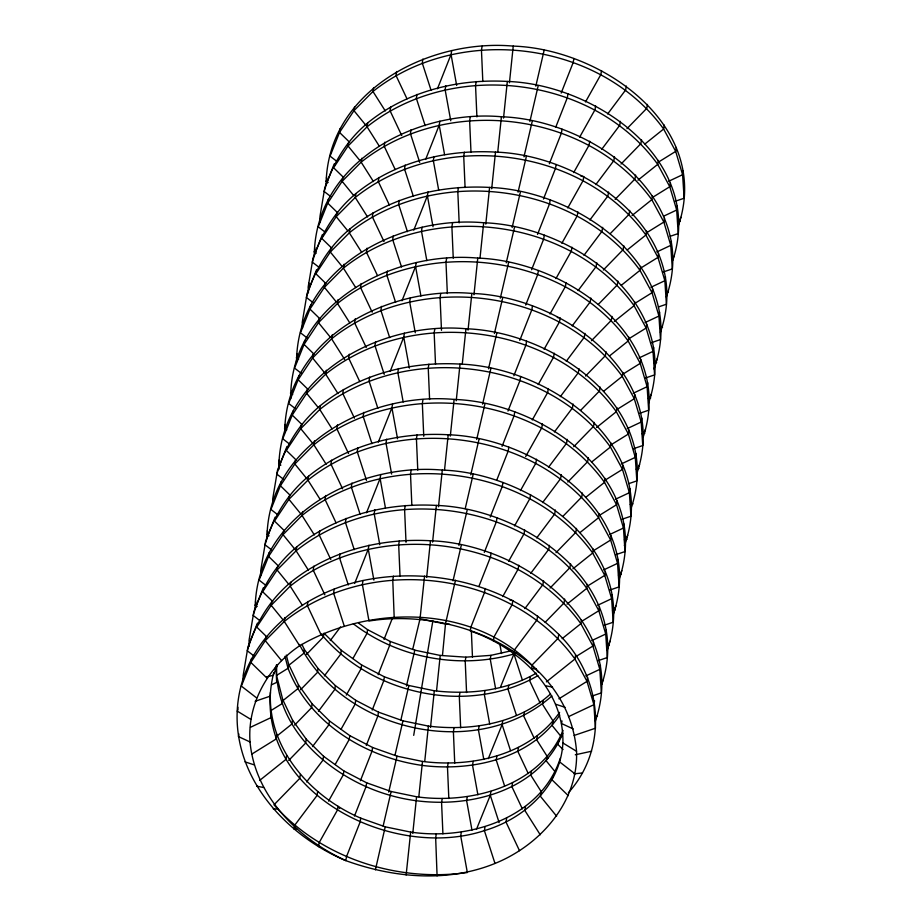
<?xml version="1.0" encoding="UTF-8"?>
<svg xmlns="http://www.w3.org/2000/svg" width="922" height="922" viewBox="0 0 922 922"><rect width="100%" height="100%" fill="white"/><g stroke="black" fill="none" stroke-linecap="round" stroke-linejoin="round"><path stroke-width="1.38" d="M568.355 792.77C609.649 746.981 601.893 676.103 558.755 634.382C508.264 584.352 431.738 566.408 363.014 580.514L362.358 584.444L368.996 621.048C454.592 606.907 568.747 654.459 576.538 751.303C578.532 802.175 540.131 845.163 494.987 863.453C447.458 882.873 393.245 877.836 345.831 860.629C298.175 838.789 255.106 796.389 250.023 741.956C247.223 703.59 268.129 666.802 299.662 645.769C372.5 602.93 480.558 604.844 538.46 672.265M426.667 577.414L430.47 540.753C519.351 543.634 629.91 621.151 595.37 721.004M432.579 542.09L436.383 505.417C524.906 508.437 634.624 584.755 601.812 684.401M438.492 506.754L442.295 470.082C531.176 472.974 641.735 550.48 607.195 650.344M444.531 470.001L448.207 434.758C537.088 437.639 647.647 515.156 613.107 615.009M450.316 436.094L454.12 399.422C543 402.303 653.56 479.82 619.019 579.673M412.779 833.43L416.583 796.769C471.615 804.433 540.108 785.97 563.031 730.431M456.229 400.759L460.032 364.086C549.42 367.221 660.636 445.13 624.39 545.628M418.83 796.677L422.495 761.434C471.868 767.749 529.666 755.279 559.585 712.36M462.279 364.006L465.944 328.762C554.825 331.643 665.384 409.161 630.844 509.013M424.742 761.342L428.407 726.098C470.888 731.227 518.06 723.666 550.503 693.932M468.053 330.099L471.857 293.427C560.737 296.308 671.297 373.825 636.756 473.678M430.516 727.435L434.32 690.774C468.906 694.773 505.752 691.027 536.189 673.175M473.966 294.763L477.769 258.091C566.292 261.11 676.01 337.429 643.199 437.074M436.567 690.682L440.232 655.438L465.875 657.167L490.919 655.346L511.825 650.667M480.016 258.01L483.681 222.755C572.574 225.648 683.133 303.154 648.581 403.018M442.479 655.346L445.487 624.033L420.052 618.766L412.699 649.353M485.79 224.092L489.594 187.431C578.993 190.566 690.198 268.475 653.952 368.961M491.703 188.768L495.506 152.095C584.398 154.977 694.958 232.494 660.406 332.358M497.753 152.015L501.418 116.76C590.311 119.653 700.87 197.158 666.318 297.022M503.527 118.097L507.331 81.436C595.854 84.455 705.572 160.762 672.772 260.407M509.44 82.773L513.243 46.1C602.135 48.981 712.694 126.498 678.143 226.363M270.423 692.399C267.783 749.044 311.094 796.965 360.756 818.16L360.099 822.078L346.488 856.699L345.831 860.629C286.408 835.701 234.142 778.79 237.208 711.081C240.538 642.369 299.201 593.837 363.014 580.514M255.14 609.338C255.625 514.914 357.955 462.487 442.295 470.082M266.965 538.678C267.449 444.243 369.78 391.827 454.12 399.422M278.859 469.425C278.041 374.344 381.212 321.029 465.944 328.762M284.702 432.683C285.186 338.247 387.517 285.832 471.857 293.427M290.684 398.765C289.865 303.684 393.037 250.369 477.769 258.091M296.538 362.012C297.011 267.587 399.341 215.16 483.681 222.755M314.275 256.016C314.748 161.592 417.078 109.165 501.418 116.76M326.1 185.357C326.572 90.921 428.903 38.505 513.243 46.1M238.867 733.958L238.429 736.586L250.023 741.956M251.487 658.481L250.83 662.411L241.38 686.118L256.604 697.908M430.47 540.753C381.017 537.975 329.753 550.607 290.856 582.208C269.305 600.153 255.071 624.159 247.292 650.782L253.815 655.842M436.383 505.417C386.929 502.64 335.666 515.283 296.769 546.873C275.217 564.817 260.984 588.824 253.204 615.458L259.727 620.506M269.236 552.485L268.579 556.415L259.117 580.122L265.64 585.182M448.207 434.758C398.753 431.98 347.49 444.611 308.593 476.213C287.042 494.157 272.808 518.152 265.029 544.787L271.552 549.846M281.06 481.826L280.403 485.756L270.941 509.463L277.464 514.511M460.032 364.086C410.578 361.309 359.315 373.952 320.418 405.553C298.866 423.498 284.633 447.493 276.854 474.127L283.377 479.186M292.885 411.166L292.228 415.084L282.766 438.791L289.289 443.851M298.797 375.83L298.14 379.749L288.678 403.467L295.201 408.515M304.709 340.495L304.053 344.425L294.591 368.132L301.114 373.18M310.622 305.159L309.965 309.089L300.503 332.796L307.026 337.855M489.594 187.431C440.14 184.654 388.877 197.285 349.98 228.887C328.439 246.831 314.195 270.838 306.415 297.472L312.938 302.52M495.506 152.095C446.052 149.318 394.789 161.961 355.892 193.562C334.352 211.495 320.107 235.502 312.328 262.136L318.862 267.184M328.359 199.164L327.702 203.094L318.24 226.8L324.775 231.86M507.331 81.436C457.877 78.658 406.614 91.29 367.717 122.891C346.176 140.836 331.932 164.842 324.152 191.465L330.687 196.524M340.183 128.504L339.527 132.434L330.076 156.141L336.599 161.189M265.939 636.722L265.282 640.652L250.83 662.411L266.965 678.108M271.852 601.398L271.195 605.316L256.742 627.075L266.827 636.895M277.764 566.062L277.107 569.98L262.666 591.751L272.739 601.559M283.676 530.726L283.019 534.656L268.579 556.415L278.651 566.223M289.589 495.391L288.932 499.321L274.491 521.08L284.564 530.899M295.501 460.066L294.844 463.985L280.403 485.756L290.476 495.563M301.413 424.731L300.756 428.661L286.316 450.42L296.388 460.228M307.326 389.395L306.669 393.325L292.228 415.084L302.301 424.904M313.238 354.071L312.581 357.99L298.14 379.749L308.213 389.568M319.15 318.735L318.493 322.665L304.053 344.425L314.125 354.232M325.063 283.4L324.406 287.33L309.965 309.089L320.038 318.908M330.975 248.076L330.318 251.994L315.877 273.753L325.95 283.573M336.887 212.74L336.23 216.67L321.79 238.429L331.862 248.237M342.8 177.404L342.143 181.334L327.702 203.094L337.775 212.913M348.712 142.08L348.055 145.999L333.614 167.758L343.687 177.577M354.624 106.745L353.967 110.663L339.527 132.434L349.611 142.242M485.191 588.49L484.534 592.42L470.923 627.041L470.266 630.959C518.106 647.209 564.299 688.953 562.893 742.982C560.576 786.259 523.95 818.978 484.384 830.63C387.92 862.439 245.413 786.996 273.719 672.737M284.944 617.544L284.287 621.474L265.282 640.652L281.51 660.567M290.856 582.208L290.2 586.138L271.195 605.316L282.916 619.699M296.769 546.873L296.112 550.803L277.107 569.98L288.828 584.375M302.681 511.549L302.024 515.467L283.019 534.656L295.639 550.146M308.593 476.213L307.936 480.143L288.932 499.321L300.653 513.704M314.506 440.877L313.849 444.807L294.844 463.985L307.464 479.486M320.418 405.553L319.761 409.472L300.756 428.661L313.376 444.15M326.33 370.218L325.673 374.148L306.669 393.325L318.39 407.708M332.243 334.882L331.586 338.812L312.581 357.99L325.201 373.491M338.155 299.558L337.498 303.476L318.493 322.665L330.214 337.049M344.067 264.222L343.41 268.152L324.406 287.33L336.127 301.713M349.98 228.887L349.323 232.817L330.318 251.994L342.039 266.389M355.892 193.562L355.235 197.481L336.23 216.67L347.951 231.053M361.804 158.227L361.147 162.157L342.143 181.334L353.864 195.718M367.717 122.891L367.06 126.821L348.055 145.999L359.776 160.393M373.629 87.567L372.972 91.485L353.967 110.663L366.587 126.164M271.414 713.801L270.757 717.731L250.484 727.285M276.738 665.626C273.88 729.959 332.946 779.401 390.479 795.421C451.964 813.077 536.166 798.06 562.916 733.071M276.865 735.03L276.208 738.96L251.764 754.138M277.326 678.465L282.777 699.706L282.12 703.624L271.126 710.459M286.304 655.081L288.69 664.37L288.033 668.289C309.273 723.171 365.308 757.308 421.838 765.364C471.661 771.772 530.115 758.887 559.758 715.115M307.936 601.49L307.28 605.42L320.798 634.071M313.849 566.166L313.192 570.084L324.867 594.84M319.761 530.83L319.104 534.76L330.779 559.504M325.673 495.494L325.017 499.424L336.081 522.866M331.586 460.17L330.929 464.089L342.604 488.844M337.498 424.835L336.841 428.765L348.516 453.509M343.41 389.499L342.753 393.429L354.428 418.173M349.323 354.175L348.666 358.093L359.73 381.547M355.235 318.839L354.578 322.758L366.253 347.513M361.147 283.503L360.49 287.434L372.165 312.178M367.06 248.168L366.403 252.098L377.467 275.54M372.972 212.844L372.315 216.762L383.99 241.518M378.896 177.508L378.239 181.438L389.291 204.88M384.808 142.172L384.151 146.102L395.204 169.544M390.721 106.848L390.064 110.767L401.727 135.522M396.633 71.513L395.976 75.443L407.028 98.885M286.615 755.464L285.958 759.394L259.578 780.496M282.777 699.706L292.528 720.14L291.871 724.058L276.485 736.367M288.69 664.37L298.44 684.804L297.783 688.722L282.397 701.043M301.909 644.363L304.352 649.468L303.695 653.398L289.404 664.831M300.342 774.515L299.685 778.445L273.903 804.918M292.528 720.14L306.254 739.179L305.597 743.109L288.736 760.419M298.44 684.804L312.166 703.855L311.509 707.773L294.648 725.084M304.352 649.468L318.078 668.519L317.422 672.438L300.56 689.76M334.225 589.031L333.568 592.961L344.171 625.784M340.137 553.707L339.48 557.626L348.309 584.974M346.05 518.371L345.393 522.301L354.221 549.65M351.962 483.036L351.305 486.966L360.133 514.315M357.874 447.712L357.217 451.63L366.495 480.35M363.787 412.376L363.13 416.295L371.958 443.655M369.699 377.04L369.042 380.97L377.87 408.319M375.611 341.705L374.954 345.635L384.232 374.355M381.524 306.381L380.867 310.299L389.695 337.659M387.436 271.045L386.779 274.975L395.607 302.324M393.348 235.709L392.691 239.639L401.531 266.988M399.261 200.385L398.604 204.304L407.443 231.664M405.173 165.05L404.516 168.98L413.356 196.328M411.085 129.714L410.428 133.644L419.706 162.364M416.998 94.39L416.341 98.308L425.18 125.657M422.91 59.054L422.253 62.984L431.093 90.333M317.652 791.629L316.995 795.548L294.694 825.259L294.037 829.178L296.573 828.866M306.254 739.179L323.564 756.294L322.907 760.224L306.611 781.925M312.166 703.855L329.477 720.958L328.82 724.888L312.523 746.59M318.078 668.519L335.389 685.634L334.732 689.552L318.436 711.265M306.473 654.424L323.334 637.114L323.991 633.183L341.301 650.298L340.644 654.228L324.348 675.93M354.67 583.442L368.27 549.109L368.927 545.179M374.839 509.854L374.182 513.773L379.795 544.752M366.495 512.782L380.095 478.449L380.751 474.519M386.664 439.183L386.007 443.113L391.631 474.081M378.32 442.122L391.919 407.778L392.576 403.859M398.488 368.523L397.831 372.453L403.191 402.015M390.144 371.451L403.744 337.118L404.401 333.188M410.313 297.864L409.656 301.782L415.28 332.75M401.969 300.791L415.568 266.446L416.225 262.528M422.138 227.192L421.481 231.122L426.84 260.684M413.794 230.131L427.393 195.787L428.05 191.857M433.962 156.533L433.305 160.451L438.676 190.024M425.618 159.46L439.218 125.127L439.875 121.197M445.787 85.861L445.13 89.791L450.754 120.759M437.443 88.8L451.042 54.456L451.699 50.537M323.564 756.294L343.906 770.976L343.249 774.906L328.555 801.114M329.477 720.958L349.818 735.652L349.161 739.571L335.17 764.534M335.389 685.634L355.731 700.317L355.074 704.247L341.082 729.198M341.301 650.298L361.643 664.981L360.986 668.911L346.292 695.119M358.52 623.122L367.555 629.657L366.898 633.575L352.907 658.538M393.429 576.158L392.772 580.088L394.213 618.236M399.341 540.834L398.684 544.752L400.033 576.204M405.254 505.498L404.597 509.428L406.014 542.297M411.166 470.162L410.509 474.092L411.857 505.544M417.078 434.838L416.421 438.757L417.781 470.208M422.991 399.503L422.334 403.433L423.751 436.302M428.903 364.167L428.246 368.097L429.606 399.537M434.815 328.843L434.158 332.761L435.518 364.213M440.728 293.507L440.071 297.437L441.488 330.307M446.64 258.172L445.983 262.102L447.343 293.542M452.552 222.847L451.895 226.766L453.255 258.218M458.465 187.512L457.808 191.43L459.168 222.882M464.377 152.176L463.72 156.106L465.08 187.546M470.289 116.84L469.632 120.77L470.992 152.222M476.201 81.516L475.545 85.435L476.905 116.887M482.114 46.181L481.457 50.111L482.817 81.551M343.906 770.976L366.668 782.824L366.011 786.754L354.486 816.039M349.818 735.652L372.58 747.488L371.923 751.418L360.398 780.715M355.731 700.317L378.493 712.164L377.836 716.083L366.311 745.379M361.643 664.981L384.405 676.829L383.748 680.759L372.223 710.044M367.555 629.657L390.317 641.493L389.66 645.423L378.135 674.72M375.392 869.861L385.223 826.827L360.756 818.16M424.558 576.077L420.006 618.985M366.668 782.824L391.135 791.502L383.137 826.02M372.58 747.488L397.048 756.167L388.715 792.079M378.493 712.164L402.96 720.831L394.962 755.349M384.405 676.829L408.884 685.507L400.874 720.024M390.317 641.493L414.796 650.171L406.452 686.083M413.701 735.353L432.856 620.875M560.369 758.068C540.638 818.563 468.445 840.61 410.67 832.093L406.129 875.001M445.626 623.272L455.456 580.238M461.369 544.914L453.025 580.825M467.281 509.578L458.937 545.49M473.193 474.242L465.184 508.771M479.106 438.918L470.762 474.83M485.018 403.582L476.674 439.494M490.93 368.247L482.586 404.159M496.843 332.923L488.499 368.835M502.755 297.587L494.411 333.499M508.667 262.251L500.323 298.163M514.58 226.927L506.236 262.828M520.492 191.592L512.148 227.504M526.404 156.256L518.06 192.168M532.317 120.92L523.973 156.832M538.229 85.596L529.885 121.508M544.141 50.261L535.809 86.172M436.313 833.834L435.657 837.752L437.086 875.9M442.226 798.498L441.569 802.417L442.917 833.868M448.138 763.162L447.481 767.092L448.83 798.533M454.05 727.827L453.394 731.757L454.742 763.209M459.963 692.503L459.306 696.421L460.654 727.873M465.875 657.167L465.218 661.097L466.567 692.537M491.103 553.154L490.446 557.084L478.921 586.38M497.016 517.83L496.359 521.748L484.315 552.382M502.928 482.494L502.271 486.424L490.227 517.046M508.84 447.158L508.183 451.089L496.658 480.385M514.753 411.834L514.096 415.753L502.052 446.386M520.665 376.499L520.008 380.429L507.964 411.051M526.577 341.163L525.92 345.093L513.877 375.715M532.49 305.839L531.833 309.757L519.789 340.379M538.402 270.503L537.745 274.433L525.701 305.055M544.314 235.168L543.657 239.098L531.614 269.72M550.227 199.844L549.57 203.762L537.526 234.384M556.139 164.508L555.482 168.426L543.438 199.06M562.051 129.172L561.394 133.102L549.351 163.724M567.964 93.837L567.307 97.767L555.793 127.063M573.876 58.512L573.219 62.431L561.175 93.064M461.357 832.001L460.7 835.931L467.339 872.535C397.566 882.308 322.585 858.613 274.883 805.886M467.27 796.666L466.613 800.596L471.983 830.157M473.182 761.342L472.525 765.26L477.896 794.822M479.094 726.006L478.437 729.936L483.808 759.498M485.007 690.67L484.35 694.6L489.72 724.162M490.919 655.346L490.262 659.265L495.633 688.826M518.775 565.209L518.118 569.139L502.721 596.592M524.687 529.885L524.03 533.803L508.633 561.256M530.599 494.549L529.943 498.479L514.545 525.932M536.512 459.214L535.855 463.144L520.457 490.596M542.424 423.89L541.767 427.808L525.667 456.517M548.336 388.554L547.68 392.484L532.282 419.936M554.249 353.218L553.592 357.148L538.194 384.601M566.073 282.558L565.417 286.477L550.019 313.941M571.986 247.223L571.329 251.153L555.931 278.605M577.898 211.887L577.241 215.817L561.844 243.27M589.723 141.227L589.066 145.157L573.668 172.61M595.635 105.892L594.978 109.822L579.581 137.274M601.547 70.568L600.89 74.486L585.493 101.95M485.041 826.7L484.384 830.63L494.987 863.453M476.455 829.339L490.297 795.294L490.953 791.364M496.866 756.04L496.209 759.959L504.599 785.947M488.28 758.679L502.121 724.634L502.778 720.704M508.69 685.369L508.034 689.299L516.424 715.276M537.63 616.011L536.973 619.941L514.672 649.641L514.015 653.571L516.551 653.249M543.542 580.676L542.885 584.606L524.872 608.601M549.454 545.351L548.797 549.27L530.784 573.265M555.367 510.016L554.71 513.934L536.696 537.929M561.279 474.68L560.622 478.61L542.609 502.605M567.191 439.345L566.534 443.275L548.521 467.27M573.104 404.02L572.447 407.939L554.433 431.934M579.016 368.685L578.359 372.615L560.357 396.61M584.928 333.349L584.271 337.279L566.269 361.274M590.841 298.025L590.184 301.943L572.182 325.939M596.753 262.689L596.096 266.619L578.094 290.603M602.665 227.354L602.008 231.284L584.006 255.279M608.578 192.03L607.921 195.948L589.919 219.943M614.49 156.694L613.833 160.624L595.831 184.607M620.402 121.358L619.745 125.288L601.743 149.283M626.315 86.034L625.658 89.953L607.656 113.948M506.651 818.114L505.994 822.044L519.501 850.695M512.563 782.79L511.906 786.708L522.348 808.859M518.475 747.454L517.818 751.384L528.26 773.523M524.388 712.118L523.731 716.048L534.172 738.188M530.3 676.794L529.643 680.713L540.085 702.864M525.505 806.543L524.849 810.473L540.234 834.767M531.418 771.207L530.761 775.137L541.525 792.148M537.33 735.883L536.673 739.801L548.21 758.022M543.254 700.547L542.597 704.477L553.35 721.477M558.755 634.382L558.098 638.312L532.305 664.785L531.648 668.715L536.189 668.934M564.667 599.058L564.01 602.976L545.167 622.327M570.58 563.722L569.923 567.652L550.088 588.017M576.492 528.387L575.835 532.317L556.001 552.681M582.404 493.063L581.747 496.981L562.904 516.332M588.317 457.727L587.66 461.645L567.825 482.022M594.229 422.391L593.572 426.321L573.738 446.686M600.141 387.056L599.484 390.986L580.641 410.336M606.054 351.731L605.397 355.65L585.562 376.026M611.966 316.396L611.309 320.326L591.475 340.691M617.878 281.06L617.221 284.99L598.378 304.341M623.791 245.736L623.134 249.655L603.299 270.031M629.703 210.4L629.046 214.33L610.203 233.681M635.615 175.065L634.958 178.995L615.124 199.359M641.528 139.741L640.871 143.659L621.036 164.035M647.44 104.405L646.783 108.335L626.948 128.7M541.053 792.355L540.396 796.285L556.611 816.201M546.965 757.02L546.308 760.95L555.321 772.014M552.877 721.696L552.22 725.614L561.233 736.69M552.785 776.024L552.128 779.943L568.263 795.651M558.697 740.689L558.041 744.619L563.077 749.528M562.005 720.923L561.567 723.539L573.173 728.922M575.605 655.081L574.948 659.011L587.003 681.37L593.906 704.685L595.451 728.219L574.176 735.445M581.517 619.757L580.86 623.675L592.915 646.034L599.819 669.349L601.363 692.883L592.062 696.052M587.429 584.421L586.772 588.34L598.827 610.71L605.731 634.025L607.275 657.559L597.975 660.717M593.342 549.086L592.685 553.016L604.74 575.374L611.643 598.689L613.188 622.223L603.887 625.381M599.254 513.75L598.597 517.68L610.652 540.038L617.556 563.354L619.1 586.888L609.799 590.057M605.166 478.426L604.509 482.344L616.564 504.714L623.468 528.029L625.012 551.563L615.712 554.721M611.079 443.09L610.422 447.02L622.477 469.379L629.38 492.694L630.925 516.228L621.624 519.386M616.991 407.755L616.334 411.685L628.389 434.043L635.293 457.358L636.837 480.892L628.862 483.601M622.903 372.43L622.246 376.349L634.301 398.719L641.205 422.034L642.749 445.557L633.449 448.726M628.816 337.095L628.159 341.025L640.214 363.383L647.117 386.698L648.662 410.232L639.361 413.39M634.728 301.759L634.071 305.689L646.126 328.048L653.03 351.363L654.574 374.897L645.273 378.055M640.64 266.435L639.983 270.353L652.038 292.712L658.942 316.039L660.486 339.561L651.186 342.73M646.553 231.099L645.896 235.029L657.951 257.388L664.854 280.703L666.399 304.237L658.423 306.945M652.465 195.764L651.808 199.694L663.863 222.052L670.767 245.367L672.311 268.901L663.01 272.059M658.377 160.44L657.72 164.358L669.775 186.717L676.679 210.032L678.223 233.566L670.248 236.274M664.289 125.104L663.633 129.022L675.688 151.392L682.591 174.707L684.136 198.242L674.835 201.399M587.66 677.439L587.003 681.37L558.893 698.83M593.572 642.115L592.915 646.034L575.801 656.66M599.484 606.78L598.827 610.71L581.713 621.336M605.397 571.444L604.74 575.374L587.625 586M611.309 536.12L610.652 540.038L593.538 550.665M617.221 500.784L616.564 504.714L599.45 515.34M623.134 465.449L622.477 469.379L605.362 480.005M629.046 430.125L628.389 434.043L611.274 444.669M634.958 394.789L634.301 398.719L617.187 409.345M640.871 359.453L640.214 363.383L623.099 374.009M646.783 324.129L646.126 328.048L629.011 338.674M652.695 288.793L652.038 292.712L634.924 303.35M658.608 253.458L657.951 257.388L640.836 268.014M664.52 218.122L663.863 222.052L646.748 232.678M670.432 182.798L669.775 186.717L652.661 197.343M676.345 147.462L675.688 151.392L658.573 162.018M594.563 700.766L593.906 704.685L568.563 716.625M600.476 665.43L599.819 669.349L585.873 675.918M606.388 630.095L605.731 634.025L591.786 640.594M612.3 594.759L611.643 598.689L597.698 605.258M618.213 559.435L617.556 563.354L603.61 569.923M624.125 524.099L623.468 528.029L609.523 534.599M630.037 488.764L629.38 492.694L615.435 499.263M635.949 453.44L635.293 457.358L621.347 463.927M641.862 418.104L641.205 422.034L627.271 428.592M647.774 382.768L647.117 386.698L633.183 393.268M653.686 347.444L653.03 351.363L639.096 357.932M659.599 312.109L658.942 316.039L645.008 322.596M665.511 276.773L664.854 280.703L650.92 287.272M671.423 241.449L670.767 245.367L656.833 251.937M677.336 206.113L676.679 210.032L664.013 216.013M683.248 170.777L682.591 174.707L668.657 181.277M384.048 639.384L392.426 618.074M274.987 668.773L276.565 664.785M277.487 664.727L273.281 675.353L266.481 676.84M334.271 163.839L324.809 187.546L319.98 216.44L320.245 222.098M322.446 234.499L312.984 258.206L308.155 287.099L308.421 292.77M316.534 269.835L307.072 293.542L302.243 322.435L302.508 328.094M286.973 446.49L277.51 470.197L272.682 499.09L272.877 503.343M275.148 517.161L265.686 540.868L260.857 569.761L261.122 575.42M263.323 587.821L253.861 611.528L249.032 640.421L249.297 646.092M257.399 623.157L247.949 646.864L243.12 675.757L243.316 679.998M500.634 686.706L513.957 653.963C459.652 669.545 398.177 658.216 353.333 623.791M678.799 222.433L680.943 217.315M656.222 361.205L657.294 358.646M650.31 396.529L651.381 393.971M643.856 433.144L645.469 429.306M637.413 469.759L639.557 464.642M626.66 537.86L627.732 535.302M620.748 573.196L621.82 570.637M614.294 609.811L615.908 605.973M608.923 643.856L609.995 641.297M567.756 207.946L583.153 180.482L583.81 176.563L580.987 176.183M544.107 349.265L559.504 321.813L560.161 317.894L557.337 317.514M330.26 640.594L340.552 626.891M551.909 695.96C477.481 761.975 343.768 731.93 299.431 644.455M644.951 143.982L663.633 129.022C599.335 40.072 458.153 23.534 372.972 91.485L385.281 110.928M637.943 180.193L657.72 164.358C593.422 75.408 452.241 58.87 367.06 126.821L379.368 146.252M632.031 215.518L651.808 199.694C587.51 110.732 446.329 94.194 361.147 162.157L373.456 181.588M627.214 249.977L645.896 235.029C581.598 146.068 440.416 129.529 355.235 197.481L367.544 216.924M621.301 285.301L639.983 270.353C575.685 181.404 434.504 164.865 349.323 232.817L361.631 252.248M614.294 321.513L634.071 305.689C569.773 216.739 428.592 200.189 343.41 268.152L355.719 287.583M609.477 355.973L628.159 341.025C563.861 252.063 422.679 235.525 337.498 303.476L349.807 322.919M603.564 391.308L622.246 376.349C557.948 287.399 416.767 270.861 331.586 338.812L344.655 359.465M596.557 427.52L616.334 411.685C552.036 322.735 410.855 306.185 325.673 374.148L337.982 393.579M591.74 461.968L610.422 447.02C546.124 358.059 404.942 341.52 319.761 409.472L332.07 428.914M585.827 497.304L604.509 482.344C540.211 393.394 399.03 376.856 313.849 444.807L326.158 464.25M579.915 532.628L598.597 517.68C534.299 428.73 393.118 412.18 307.936 480.143L320.245 499.574M572.896 568.839L592.685 553.016C528.387 464.054 387.205 447.516 302.024 515.467L314.333 534.91M566.984 604.175L586.772 588.34C522.474 499.39 381.293 482.851 296.112 550.803L308.421 570.245M562.178 638.623L580.86 623.675C516.562 534.725 375.381 518.176 290.2 586.138L302.508 605.57M546.377 681.877L574.948 659.011C510.65 570.05 369.468 553.511 284.287 621.474L299.662 645.769M277.038 675.123L288.033 668.289L284.967 656.349M537.895 675.653C468.411 715.875 371.508 694.934 320.914 633.748M271.598 684.781L276.669 682.395L276.012 668.127M494.319 640.49L493.351 640.848L494.008 636.918L512.206 604.475L512.863 600.545L510.039 600.164M319.45 846.258L318.482 846.615L319.139 842.685L337.337 810.242L337.994 806.312L339.607 808.548M255.14 701.285L269.766 696.317M677.578 221.833L680.286 221.245M671.665 257.169L674.374 256.57M665.753 292.505L668.462 291.905M659.841 327.829L662.549 327.241M653.928 363.164L656.637 362.565M648.016 398.5L650.725 397.901M642.092 433.824L644.812 433.236M636.18 469.16L638.9 468.56M630.268 504.495L632.988 503.896M624.355 539.819L627.075 539.232M618.443 575.155L621.163 574.556M612.531 610.491L615.251 609.891M606.618 645.815L609.338 645.227M600.706 681.151L603.426 680.563M594.794 716.486L597.514 715.887M575.305 754.795L591.601 751.223M573.991 773.846L582.474 772.97M273.246 808.848L277.787 809.055M445.487 624.033L449.763 624.321M545.72 685.807L552.566 687.121M256.731 786.178L263.577 787.503M414.796 650.171L440.232 655.438M408.884 685.507L434.32 690.774M402.96 720.831L428.407 726.098M397.048 756.167L422.495 761.434M391.135 791.502L416.583 796.769M385.223 826.827L410.67 832.093M555.793 704.27L565.059 707.312M244.998 761.86L254.265 764.891M325.892 181.104L328.163 182.487M314.068 251.764L316.338 253.158M296.331 357.759L298.601 359.154M290.418 393.095L292.689 394.489M284.506 428.43L286.777 429.813M278.594 463.766L280.864 465.149M266.769 534.426L269.04 535.809M562.893 742.982L576.538 751.303M254.945 605.086L257.215 606.48M237.208 711.081L250.853 719.402M559.712 761.987L574.925 773.788M513.957 653.963L522.336 679.952M502.121 724.634L510.511 750.612M490.297 795.294L499.136 822.643M451.042 54.456L456.667 85.435M439.218 125.127L444.588 154.689M427.393 195.787L433.017 226.754M499.747 643.648L501.545 653.502M415.568 266.446L420.928 296.02M403.744 337.118L409.368 368.085M391.919 407.778L397.543 438.757M380.095 478.449L385.454 508.01M368.27 549.109L373.883 580.076M326.549 177.174L326.826 182.844M314.725 247.845L314.863 250.68M308.812 283.169L308.951 286.004M296.988 353.841L297.126 356.676M285.163 424.5L285.359 428.753M279.251 459.836L279.389 462.671M267.426 530.496L267.622 534.748M255.601 601.167L255.867 606.826M237.864 707.162L237.991 709.998M471.373 631.478L472.479 657.213"/></g></svg>
